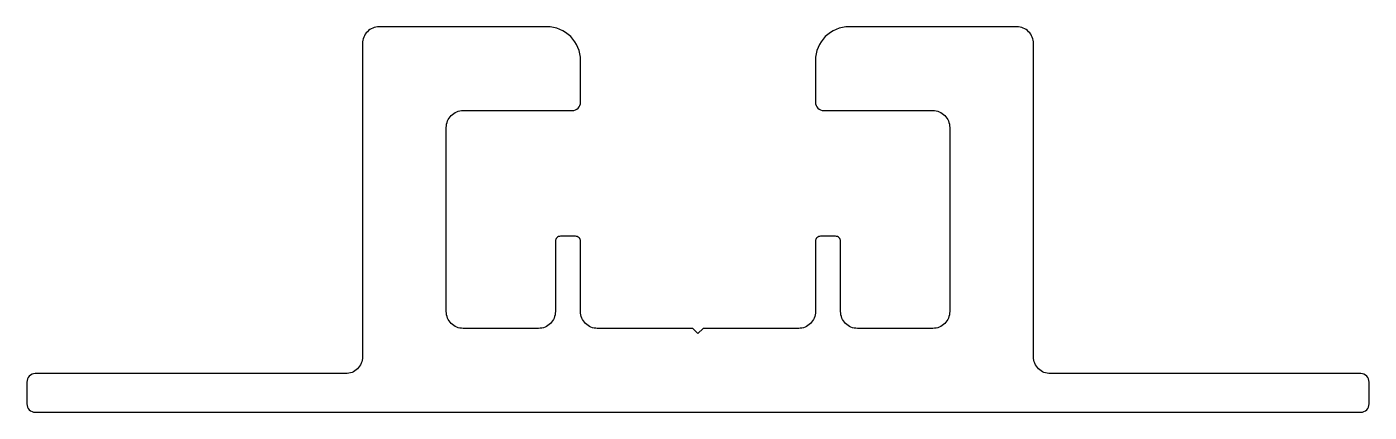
# Model space of a CAD drawing. Extents: x -2.2 to 77.8, y 261.3 to 284.3.
import ezdxf

# ---------------------------------------------------------------- set-up
doc = ezdxf.new("R2010")
doc.units = 0
doc.header["$LTSCALE"] = 15
doc.layers.get('0').update_dxf_attribs({"linetype": 'CONTINUOUS'})

msp = doc.modelspace()

# ---------------------------------------------------------------- linework, layer by layer
msp.add_lwpolyline([(47.292, 266.287, -0.414214), (46.292, 267.287), (46.292, 271.487, 0.414214), (45.992, 271.787), (45.092, 271.787, 0.414214), (44.792, 271.487), (44.792, 267.287, -0.414214), (43.792, 266.287), (38.092, 266.287), (37.792, 265.987), (37.492, 266.287), (31.792, 266.287, -0.414214), (30.792, 267.287), (30.792, 271.487, 0.414214), (30.492, 271.787), (29.592, 271.787, 0.414214), (29.292, 271.487), (29.292, 267.287, -0.414214), (28.292, 266.287), (23.792, 266.287, -0.414214), (22.792, 267.287), (22.792, 278.287, -0.414214), (23.792, 279.287), (30.292, 279.287, 0.414214), (30.792, 279.787), (30.792, 282.287, 0.414214), (28.792, 284.287), (18.792, 284.287, 0.414214), (17.792, 283.287), (17.792, 264.587, -0.414214), (16.792, 263.587), (-1.708, 263.587, 0.414214), (-2.208, 263.087), (-2.208, 261.787, 0.414214), (-1.708, 261.287), (77.292, 261.287, 0.414214), (77.792, 261.787), (77.792, 263.087, 0.414214), (77.292, 263.587), (58.792, 263.587, -0.414214), (57.792, 264.587), (57.792, 283.287, 0.414214), (56.792, 284.287), (46.792, 284.287, 0.414214), (44.792, 282.287), (44.792, 279.787, 0.414214), (45.292, 279.287), (51.792, 279.287, -0.414214), (52.792, 278.287), (52.792, 267.287, -0.414214), (51.792, 266.287)], format="xyb", close=True)

doc.saveas('drawing.dxf')
